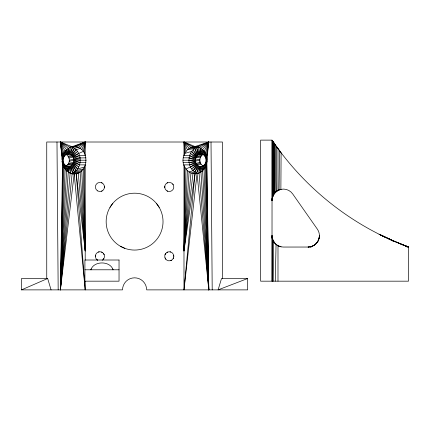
<?xml version="1.0" encoding="UTF-8"?>
<svg xmlns="http://www.w3.org/2000/svg" width="430" height="430" viewBox="0 0 430 430"><rect width="100%" height="100%" fill="white"/><g stroke="black" fill="none" stroke-linecap="round" stroke-linejoin="round"><path stroke-width="0.64" d="M272.142 238.763L272.002 235.672C271.857 241.757 277.302 247.18 283.375 247.046L308.401 247.04M272.142 281.172L272.179 237.645M276.56 146.635L276.56 191.371L275.829 191.974L275.254 144.808L272.964 141.524M277.99 281.172L277.995 245.67L278.796 246.084M275.823 191.968L277.995 190.458L277.995 148.608M272.55 281.172L272.706 239.553L272.195 237.752M280.881 189.361L281.102 152.763L275.087 144.571M183.986 155.235L183.986 142.007L195 146.555L208.792 142.007L206.819 160.207C206.98 166.808 202.003 173.827 195 173.854L183.986 250.91L184.76 167.028C179.326 158.321 186.878 144.63 197.58 146.625M273.222 281.172L273.544 241.348L272.314 238.79L272.002 235.672L272.142 237.435M279.059 189.952L279.521 150.672M68.886 172.865L74.191 173.854L60.399 289.879L62.549 162.578L60.399 142.007L72.138 146.764C90.837 144.356 90.289 176.601 71.611 173.784M72.138 173.65L60.399 289.879L63.081 164.873L60.399 142.007L70.144 147.377L85.199 142.007L85.199 155.235M275.254 281.172L276.071 244.374L276.56 244.756L276.071 244.38M198.133 173.494L196.644 173.032L192.946 173.65L183.986 250.91L185.943 168.979L184.76 167.028M63.952 167.028L66.591 170.662L70.144 173.032L60.399 289.879L63.952 167.028L63.081 164.873M68.279 172.027L60.399 289.879L65.134 168.979M187.399 170.662L190.958 173.032L183.986 250.91L187.399 170.662L185.943 168.979L196.537 164.228L200.541 163.335L201.751 164.996L203.385 166.082C193.344 169.673 192.527 152 202.514 153.983M60.399 289.879L66.591 170.662M183.986 250.91L189.087 172.027L193.086 170.662L197.977 165.625L194.774 172.027L190.958 173.032L192.946 173.65L197.424 173.715M84.425 153.381L85.199 142.007L74.191 146.555L71.767 146.695M272.314 238.79L272.341 238.424M62.366 160.207C62.361 154.95 65.193 149.522 70.144 147.377M68.504 172.005L68.504 166.464C60.866 166.324 61.753 152.774 69.445 154.042C76.755 155.665 74.282 168.35 66.671 166.431M65.806 166.082C70.515 164.072 70.515 156.337 65.806 154.327L69.445 154.042L72.546 147.377L76.244 146.764L85.199 142.007L83.243 151.43L72.654 156.181L68.644 157.079M71.052 173.494C83.28 170.366 83.28 150.043 71.052 146.915M202.492 166.415L199.746 166.367L196.644 173.032C185.771 168.485 186.55 149.952 198.133 146.915M200.541 163.335C198.956 160.223 200.052 155.784 203.385 154.327M200.686 148.404L200.686 153.951C207.787 154.096 207.787 166.319 200.686 166.464L198.633 173.65L199.746 166.367M272.142 198.692L272.002 200.461L272.308 197.843M272.142 198.692L272.002 200.461C271.916 195.198 275.942 190.291 281.102 189.313A11.373 11.373 0 0 1 292.696 193.935L317.351 229.147A11.373 11.373 0 0 1 319.114 238.242C317.99 243.273 313.185 247.089 308.031 247.046L308.31 247.04M95.374 256.301L95.444 255.511M104.404 187.749L104.404 186.168M164.781 186.168L164.781 187.749M183.986 165.174L183.986 289.879L195 173.854M183.986 289.879L197.053 173.65L208.792 289.879L206.819 160.207C206.98 153.607 202.003 146.582 195 146.555M199.735 162.626L199.902 161.293M68.66 172.607L69.445 166.367L67.005 166.41M202.186 153.999L199.746 154.042L200.53 147.802M206.642 157.837L208.792 142.007L197.053 146.764L198.972 146.915M319.114 238.242L319.372 236.355M66.854 171L67.558 166.367L65.871 170M69.445 154.042L70.552 146.764L68.504 153.951L66.698 153.999M202.337 149.409L201.627 154.042L203.32 150.409M206.104 155.536L208.792 142.007L199.042 147.377M272.195 198.375C272.781 195.29 274.668 192.495 277.329 190.823M67.134 171.253L68.504 166.464M200.686 153.951L202.057 149.156M205.234 153.381L208.792 142.007L200.907 148.382M65.457 169.871L66.65 166.082L64.806 168.786M72.546 147.377L70.353 154.327L74.411 148.382L78.233 147.377L85.199 142.007L81.786 149.748M196.644 173.032L198.832 166.082L194.774 172.027M203.734 150.538L202.541 154.327L204.384 151.623M90.88 269.793C93.686 260.655 110.263 260.655 113.069 269.793M318.7 239.553L318.528 240.058L318.705 239.558M272.459 197.262L273.786 194.344M272.561 196.972L272.561 140.943L272.663 196.698L273.383 195.021L273.281 193.855M272.642 196.693L274.136 193.839L274.13 143.212L273.324 142.05L274.195 143.308M164.991 254.743L165.781 253.377M173.204 258.575L173.543 257.855M64.339 168.533L65.795 165.625L64.016 167.453M74.411 148.382L71.213 154.789L76.099 149.748L80.098 148.382L85.199 142.007M204.852 151.876L203.395 154.789L205.174 152.956M204.056 151.43L208.792 142.007L202.595 149.748M317.646 241.751L317.877 241.354M109.967 207.41L112.81 203.352M103.41 259.225L103.861 258.575M63.522 167.055L65.021 164.996L63.5 166.082M68.101 156.181L71.982 155.413L76.099 149.748M193.086 170.662L197.203 164.996L201.084 164.228M205.664 153.354L204.169 155.413L205.69 154.327M316.496 243.273L316.733 242.971M274.507 193.36L275.254 192.5L274.496 193.355L274.13 143.212L275.313 144.888L274.464 143.69M311.755 246.358C316.125 244.998 319.49 240.386 319.404 235.672C319.469 240.768 315.722 245.492 310.783 246.707M63.011 165.523L64.349 164.228L63.135 164.787M72.654 156.181L77.556 151.43L71.982 155.413M196.537 164.228L191.629 168.979L197.203 164.996M206.174 154.886L204.836 156.181L206.663 155.343M311.777 246.411L311.116 246.621M62.699 164.072L63.812 163.335L62.527 163.642M69.042 158.068L73.191 157.079L78.738 153.381M190.447 167.028L195.994 163.335L200.143 162.346M206.486 156.337L205.379 157.079L206.663 156.767M278.796 190.044L277.995 190.458L281.102 189.313M277.995 190.452L278.446 190.205M101.48 191.237L102.2 190.899M166.99 183.019L167.711 182.685A4.553 4.553 0 0 1 173.747 187.749A4.553 4.553 0 0 1 166.34 190.447A4.553 4.553 0 0 1 167.711 182.685M173.747 255.511L173.817 256.301A4.547 4.547 0 0 1 166.99 260.241A4.547 4.547 0 0 1 166.99 252.362L167.711 252.023M170.823 260.575L171.538 260.241M47.66 278.506L21.5 278.506L21.5 289.879L47.66 278.506L51.073 289.879M62.205 162.852L63.409 162.346L62.103 162.389M85.307 155.542L79.609 155.536L73.594 158.068L86.005 157.837M183.879 164.867L189.576 164.873L195.596 162.346L183.191 162.567M206.98 157.557L205.776 158.068L207.088 158.02M247.685 278.506L218.112 289.879L221.525 278.506L247.685 278.506L247.685 289.879L146.651 289.879A12.056 12.056 0 0 0 134.595 277.823A12.056 12.056 0 0 0 122.534 289.879L21.5 289.879M67.435 164.996L72.654 164.228L77.556 168.979L84.425 167.028L85.199 250.91L76.244 173.65L71.729 173.768M201.751 155.413L196.537 156.181L191.629 151.43L184.76 153.381L183.986 142.007L192.946 146.764L197.461 146.641M98.368 252.023L99.131 251.819M69.37 160.207L80.141 157.837M189.044 162.578L199.816 160.207M73.191 157.079L79.609 155.536M189.576 164.873L195.994 163.335M66.715 166.27L70.353 166.082L72.546 173.032L80.098 172.027L85.199 250.91L81.786 170.662L74.411 172.027L71.982 164.996L76.099 170.662L83.243 168.979L85.199 250.91L78.233 173.032L71.831 173.543M69.289 161.293L73.922 160.207L86.236 160.207M182.949 160.207L195.268 160.207L199.902 159.116M61.904 161.551L63.167 161.293L61.872 161.073M207.281 158.863L206.024 159.116L207.319 159.337M68.644 163.335L73.594 162.346L79.609 164.873L85.312 164.867M183.879 155.542L189.576 155.536L195.596 158.068L200.541 157.079M185.943 151.43L183.986 142.007L189.087 148.382L196.644 147.377L197.977 154.789L194.774 148.382L187.399 149.748L183.986 142.007L190.958 147.377L197.354 146.867M68.101 164.228L73.191 163.335L78.738 167.028L73.594 162.346M195.596 158.068L190.447 153.381L195.994 157.079L201.084 156.181M308.245 247.04L311.239 246.841M196.644 147.377L198.832 154.327L202.476 154.139M79.609 164.873L73.836 161.293L80.141 162.578L85.995 162.567M406.683 246.863L408.5 247.046L408.5 281.172L260.628 281.172L260.628 140.121L272.002 140.121L272.797 141.287M183.185 157.837L189.044 157.837L195.349 159.116L189.576 155.536M394.31 241.348L392.972 241.348L394.321 241.354L390.257 239.558M84.914 269.793L119.035 269.793M311.315 246.825L309.933 246.884L311.315 246.798M188.867 160.207L195.349 161.293M73.836 159.116L80.324 160.207M207.281 161.551L206.024 161.293L207.072 161.943M61.904 158.863L63.167 159.116L62.119 158.466M277.995 245.675L281.102 246.815M170.054 251.819L170.823 252.023M279.484 246.358L280.666 246.718M390.257 239.553L408.5 247.046L404.781 245.637M408.29 246.965L392.998 240.778M406.646 246.352L408.5 247.046L394.143 241.278L379.147 234.253L393.644 241.063A284.375 284.375 0 0 1 281.365 153.112L276.082 145.969M407.328 246.61L402.055 244.568M206.104 160.207L207.346 160.68M189.044 157.837L195.268 160.207M404.453 245.508L408.5 247.046M73.922 160.207L80.141 162.578M61.839 159.729L63.086 160.207M403.523 245.148L398.153 242.982M206.98 162.852L205.776 162.346L206.712 163.196M62.205 157.557L63.409 158.068L62.474 157.213M393.644 241.063L379.147 234.253M387.607 238.349L390.338 239.596M166.99 190.899L167.711 191.237M101.48 182.685L102.2 183.019M120.373 246.256A28.439 28.439 0 0 0 163.029 221.627A28.439 28.439 0 0 0 120.373 197.004A28.439 28.439 0 0 0 120.373 246.256L124.867 248.352M101.48 252.023L102.2 252.362M381.996 235.672L384.829 237.037M273.432 194.946L273.233 141.922L273.238 195.344M278.446 245.922C275.576 244.541 273.351 241.923 272.459 238.865M206.486 164.072L205.379 163.335L206.567 164.873M62.699 156.337L63.812 157.079L63.016 156.052M96.997 259.784L97.648 260.241A4.553 4.553 0 0 1 96.438 253.377A4.553 4.553 0 0 1 103.41 253.377L104.2 254.743M206.174 165.523L204.836 164.228L205.776 165.98M63.011 154.886L64.349 156.181L63.409 154.429M274.679 242.971L275.254 243.627M66.591 149.748L60.399 142.007L62.549 157.837M191.629 151.43L195.994 157.079M73.191 163.335L77.556 168.979M205.664 167.055L204.169 164.996L205.18 167.926M63.522 153.354L65.021 155.413L64.005 152.483M172.752 184.035L173.204 184.685M156.38 203.352L159.224 207.41M165.781 259.225L164.991 257.855M272.432 140.75L273.491 142.292M272.056 140.201L272.002 281.172M273.082 240.51L273.786 241.789M196.537 156.181L193.086 149.748L197.203 155.413L194.774 148.382M72.654 164.228L76.099 170.662M65.134 151.43L60.399 142.007L68.279 148.382L67.558 154.042L66.854 149.409M204.852 168.533L203.395 165.625L204.062 169.329M64.339 151.876L65.795 154.789L65.123 151.08M74.411 172.027L71.213 165.625L72.546 173.032M272.926 240.166L273.233 240.789M273.088 240.52L272.55 239.161M203.734 169.871L202.541 166.082L202.67 171.124M65.457 150.538L66.65 154.327L66.516 149.285M63.952 153.381L60.399 142.007L63.081 155.536M199.746 154.042L198.633 146.764L198.832 154.327M202.337 171L201.627 166.367L200.923 171.984L208.792 289.879L206.642 162.578M69.445 166.367L70.552 173.65L70.353 166.082M74.191 173.854L85.199 289.879L85.199 281.295M199.042 173.032L208.792 289.879L206.104 164.873M76.244 173.65L85.199 289.879M202.595 170.662L208.792 289.879L205.234 167.028M204.056 168.979L208.792 289.879M211.017 142.007L212.2 289.879M56.986 142.007L58.168 289.879M272.147 140.336L272.168 198.547M222.439 278.506L222.439 142.007L46.746 142.007L46.746 278.506M200.686 166.464L200.686 172.005M112.81 268.981L112.81 269.793M91.138 268.981L91.138 269.793M85.199 165.174L85.199 260.155M68.504 148.404L68.504 153.951M166.99 252.362A4.547 4.547 0 0 1 173.817 256.301M103.41 253.377A4.553 4.553 0 0 1 102.2 260.241M119.035 260.01L84.914 260.01L84.914 281.172L119.035 281.172L119.035 260.01M274.147 242.283L273.528 241.354L274.136 242.289M97.648 190.899A4.553 4.553 0 0 0 104.474 186.959A4.553 4.553 0 0 0 97.648 183.019A4.553 4.553 0 0 0 97.648 190.899"/></g></svg>
